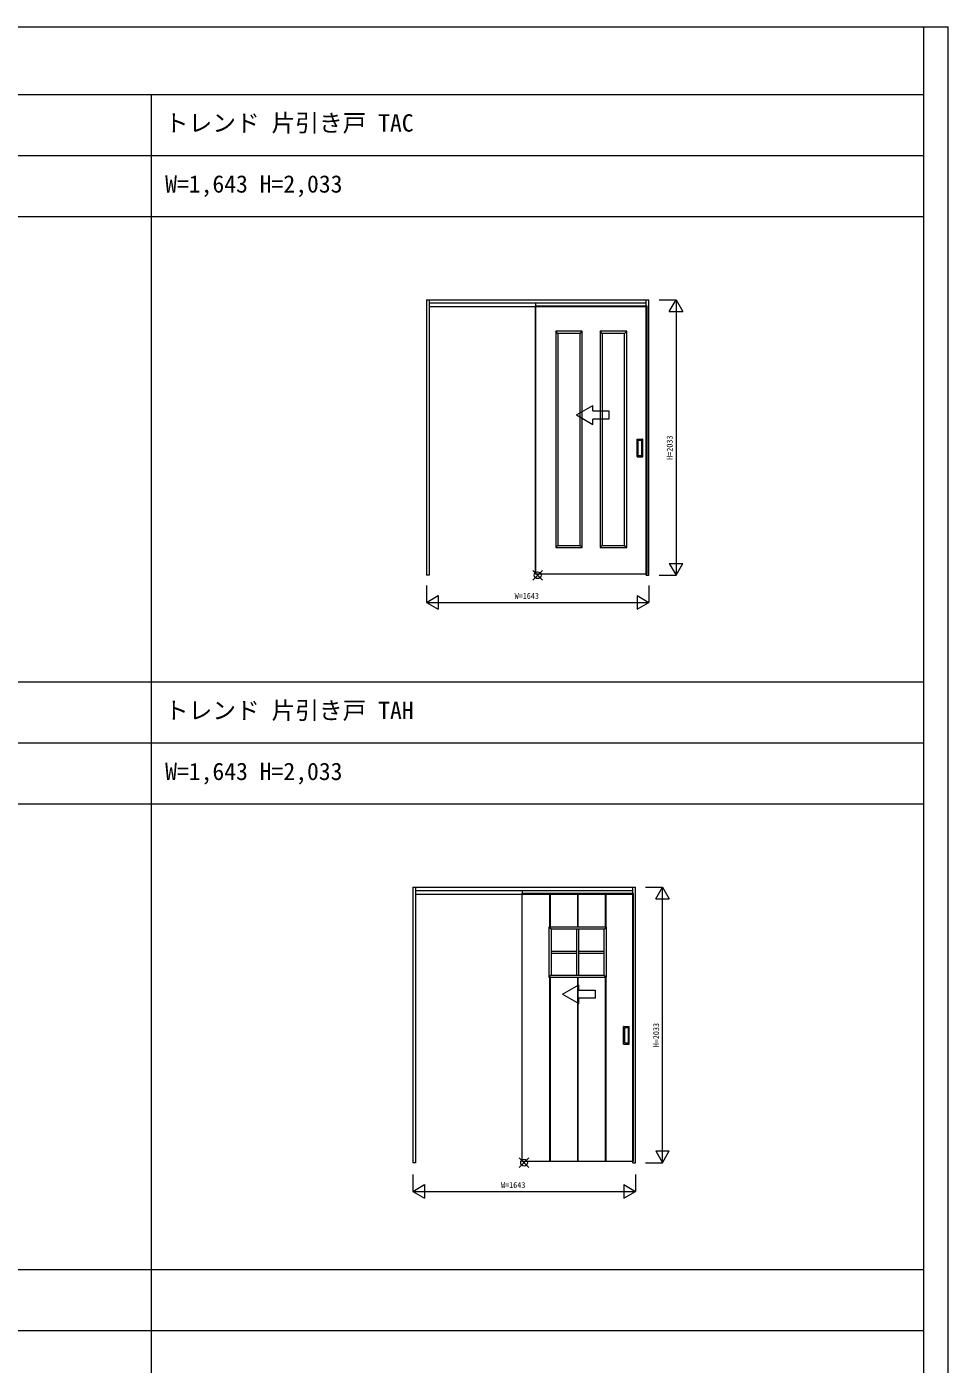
# Model space of a CAD drawing. Units: millimetres, scale not verified. Extents: x -14341 to 14341, y -10000 to 10000.
# Drawn here: x 7538 to 14341, y 130 to 10000 of the extents above; entities that cross this region are included whole.
import ezdxf
from ezdxf.enums import TextEntityAlignment as Align

# ---------------------------------------------------------------- set-up
doc = ezdxf.new("R2010")
doc.units = ezdxf.units.MM
doc.header["$LTSCALE"] = 50
doc.layers.add('0-0_0', color=7, linetype='Continuous')
for name, color, linetype, lineweight in [('0-1_YKK_F1', 7, 'Continuous', 18), ('0-2_YKK_A1', 4, 'Continuous', 18), ('0-3_YKK_N1', 2, 'Continuous', 18), ('0-6_YKK_IN', 1, 'Continuous', 18)]:
    doc.layers.add(name, color=color, linetype=linetype, lineweight=lineweight)
doc.styles.add('ＭＳ ゴシック', font='')
doc.styles.get('ＭＳ ゴシック').set_extended_font_data('MS Gothic')

msp = doc.modelspace()

# ---------------------------------------------------------------- linework, layer by layer
at = {"layer": '0-1_YKK_F1'}
for p, q in [((-14340.51, 10000), (14340.51, 10000)), ((14159.49, -10000), (14159.49, 10000)), ((14340.51, -10000), (14340.51, 10000)), ((-14340.51, 9500), (14159.49, 9500)), ((8459.49, -10000), (8459.49, 9500)), ((-14340.51, 9050), (14159.49, 9050)), ((-14340.51, 8600), (14159.49, 8600)), ((-14340.51, 5165), (14159.49, 5165)), ((-14340.51, 4715), (14159.49, 4715)), ((-14340.51, 4265), (14159.49, 4265)), ((-14340.51, 830), (14159.49, 830)), ((-14340.51, 380), (14159.49, 380))]:
    msp.add_line(p, q, dxfattribs=at)
at = {"layer": '0-2_YKK_A1'}
for p, q in [((10487.99, 7985.5), (12130.99, 7985.5)), ((10487.99, 7985.5), (10487.99, 5952.5)), ((10507.99, 7961.5), (12110.99, 7961.5)), ((10507.99, 7934.5), (12110.99, 7934.5)), ((11294.49, 7961.5), (11294.49, 7941.5)), ((11294.49, 5961.5), (11294.49, 7941.5)), ((11294.49, 7935.5), (11294.49, 5961.5)), ((12110.99, 5952.5), (12110.99, 7985.5)), ((11442.39, 7753), (11442.39, 6157)), ((11638.79, 7753), (11442.39, 7753)), ((11458.39, 7737), (11442.39, 7753)), ((11458.39, 7737), (11458.39, 6173)), ((11622.79, 7737), (11458.39, 7737)), ((11622.79, 7737), (11638.79, 7753)), ((11770.19, 7753), (11770.19, 6157)), ((11966.59, 7753), (11770.19, 7753)), ((11786.19, 7737), (11770.19, 7753)), ((11786.19, 7737), (11786.19, 6173)), ((11950.59, 7737), (11786.19, 7737)), ((11950.59, 7737), (11966.59, 7753)), ((11595.51, 7135.22), (11715.51, 7204.5)), ((11595.51, 7135.22), (11715.51, 7065.94)), ((11715.51, 7165.22), (11715.51, 7204.5)), ((11715.51, 7065.94), (11715.51, 7105.22)), ((12043.49, 6827.5), (12043.49, 6955.5)), ((12044.49, 6956.5), (12084.49, 6956.5)), ((12049.49, 6945.5), (12049.49, 6837.5)), ((12078.49, 6946.5), (12050.49, 6946.5)), ((12079.49, 6837.5), (12079.49, 6945.5)), ((12085.49, 6827.5), (12085.49, 6955.5)), ((12044.49, 6826.5), (12084.49, 6826.5)), ((12050.49, 6836.5), (12078.49, 6836.5)), ((11458.39, 6173), (11442.39, 6157)), ((11622.79, 6173), (11638.79, 6157)), ((11786.19, 6173), (11770.19, 6157)), ((11950.59, 6173), (11966.59, 6157)), ((12114.49, 5961.5), (11294.49, 5961.5)), ((10387.99, 3650.5), (12030.99, 3650.5)), ((10387.99, 3650.5), (10387.99, 1617.5)), ((10407.99, 3626.5), (12010.99, 3626.5)), ((10407.99, 3599.5), (12010.99, 3599.5)), ((11194.49, 3626.5), (11194.49, 3606.5)), ((11194.49, 1626.5), (11194.49, 3606.5)), ((11397.49, 3606.5), (11397.49, 3356.5)), ((11401.49, 3606.5), (11401.49, 3356.5)), ((11602.49, 3606.5), (11602.49, 3356.5)), ((11606.49, 3606.5), (11606.49, 3356.5)), ((11807.49, 3606.5), (11807.49, 3356.5)), ((11811.49, 3606.5), (11811.49, 3356.5)), ((12010.99, 1617.5), (12010.99, 3650.5)), ((11408.49, 3340.5), (11392.49, 3356.5)), ((11800.49, 3340.5), (11816.49, 3356.5)), ((11596.99, 3340.5), (11596.99, 3001.5)), ((11611.99, 3340.5), (11611.99, 3001.5)), ((11408.49, 3178.5), (11596.99, 3178.5)), ((11408.49, 3163.5), (11596.99, 3163.5)), ((11611.99, 3178.5), (11800.49, 3178.5)), ((11611.99, 3163.5), (11800.49, 3163.5)), ((11408.49, 3001.5), (11392.49, 2985.5)), ((11397.49, 2985.5), (11397.49, 1626.5)), ((11401.49, 2985.5), (11401.49, 1626.5)), ((11602.49, 2985.5), (11602.49, 1626.5)), ((11606.49, 2985.5), (11606.49, 1626.5)), ((11800.49, 3001.5), (11816.49, 2985.5)), ((11807.49, 2985.5), (11807.49, 1626.5)), ((11811.49, 2985.5), (11811.49, 1626.5)), ((11493.99, 2860.91), (11613.99, 2930.19)), ((11613.99, 2890.91), (11613.99, 2930.19)), ((11493.99, 2860.91), (11613.99, 2791.63)), ((11613.99, 2791.63), (11613.99, 2830.91)), ((11943.49, 2492.5), (11943.49, 2620.5)), ((11944.49, 2621.5), (11984.49, 2621.5)), ((11949.49, 2610.5), (11949.49, 2502.5)), ((11978.49, 2611.5), (11950.49, 2611.5)), ((11979.49, 2502.5), (11979.49, 2610.5)), ((11985.49, 2492.5), (11985.49, 2620.5)), ((11944.49, 2491.5), (11984.49, 2491.5)), ((11950.49, 2501.5), (11978.49, 2501.5)), ((12014.49, 1626.5), (11194.49, 1626.5))]:
    msp.add_line(p, q, dxfattribs=at)
for points in [[(10507.99, 7985.5), (10507.99, 5952.5), (10487.99, 5952.5)], [(11294.49, 7941.5), (12114.49, 7941.5), (12114.49, 5961.5)], [(12110.99, 5952.5), (12130.99, 5952.5), (12130.99, 7985.5)], [(11442.39, 6157), (11638.79, 6157), (11638.79, 7753)], [(11458.39, 6173), (11622.79, 6173), (11622.79, 7737)], [(11770.19, 6157), (11966.59, 6157), (11966.59, 7753)], [(11786.19, 6173), (11950.59, 6173), (11950.59, 7737)], [(11715.51, 7165.22), (11835.51, 7165.22), (11835.51, 7105.22), (11715.51, 7105.22)], [(10407.99, 3650.5), (10407.99, 1617.5), (10387.99, 1617.5)], [(11194.49, 3606.5), (12014.49, 3606.5), (12014.49, 1626.5)], [(12010.99, 1617.5), (12030.99, 1617.5), (12030.99, 3650.5)], [(11613.99, 2890.91), (11734.99, 2890.91), (11734.99, 2830.91), (11613.99, 2830.91)]]:
    msp.add_lwpolyline(points, dxfattribs=at)
for points in [[(11392.49, 3356.5), (11392.49, 2985.5), (11816.49, 2985.5), (11816.49, 3356.5)], [(11408.49, 3340.5), (11408.49, 3001.5), (11800.49, 3001.5), (11800.49, 3340.5)]]:
    msp.add_lwpolyline(points, close=True, dxfattribs=at)
for centre, start, end in [((12044.49, 6955.5), 90, 180), ((12050.49, 6945.5), 90, 180), ((12078.49, 6945.5), 360, 90), ((12084.49, 6955.5), 0, 90), ((12044.49, 6827.5), 180, 270), ((12050.49, 6837.5), 180, 270), ((12078.49, 6837.5), 270, 360), ((12084.49, 6827.5), 270, 0), ((11944.49, 2620.5), 90, 180), ((11950.49, 2610.5), 90, 180), ((11978.49, 2610.5), 360, 90), ((11984.49, 2620.5), 0, 90), ((11944.49, 2492.5), 180, 270), ((11950.49, 2502.5), 180, 270), ((11978.49, 2502.5), 270, 360), ((11984.49, 2492.5), 270, 0)]:
    msp.add_arc(centre, 1, start, end, dxfattribs=at)
at = {"layer": '0-3_YKK_N1'}
for p, q in [((12205.99, 7985.5), (12330.99, 7985.5)), ((12280.99, 7898.9), (12380.99, 7898.9)), ((12330.99, 7985.5), (12330.99, 5952.5)), ((12280.99, 6039.1), (12380.99, 6039.1)), ((12205.99, 5952.5), (12330.99, 5952.5)), ((12130.99, 5877.5), (12130.99, 5752.5)), ((10487.99, 5752.5), (10574.59, 5802.5)), ((10487.99, 5752.5), (10574.59, 5702.5)), ((10574.59, 5802.5), (10574.59, 5702.5)), ((12044.39, 5802.5), (12130.99, 5752.5)), ((12105.99, 3650.5), (12230.99, 3650.5)), ((12180.99, 3563.9), (12230.99, 3650.5)), ((12180.99, 3563.9), (12280.99, 3563.9)), ((12230.99, 1617.5), (12230.99, 3650.5)), ((12230.99, 3650.5), (12280.99, 3563.9)), ((12180.99, 1704.1), (12230.99, 1617.5)), ((12180.99, 1704.1), (12280.99, 1704.1)), ((12230.99, 1617.5), (12280.99, 1704.1)), ((12105.99, 1617.5), (12230.99, 1617.5)), ((10387.99, 1530.5), (10387.99, 1405.5)), ((12030.99, 1530.5), (12030.99, 1405.5)), ((10387.99, 1405.5), (10474.59, 1455.5)), ((10387.99, 1405.5), (12030.99, 1405.5)), ((10387.99, 1405.5), (10474.59, 1355.5)), ((10474.59, 1455.5), (10474.59, 1355.5)), ((11944.39, 1455.5), (11944.39, 1355.5)), ((11944.39, 1455.5), (12030.99, 1405.5)), ((11944.39, 1355.5), (12030.99, 1405.5))]:
    msp.add_line(p, q, dxfattribs=at)
for points in [[(12280.99, 7898.9), (12330.99, 7985.5), (12380.99, 7898.9)], [(12280.99, 6039.1), (12330.99, 5952.5), (12380.99, 6039.1)], [(10487.99, 5877.5), (10487.99, 5752.5), (12130.99, 5752.5)], [(12044.39, 5802.5), (12044.39, 5702.5), (12130.99, 5752.5)]]:
    msp.add_lwpolyline(points, dxfattribs=at)
at = {"layer": '0-6_YKK_IN'}
for p, q in [((11274.14, 5917.14), (11344.85, 5987.86)), ((11274.14, 5987.86), (11344.85, 5917.14)), ((11174.14, 1582.14), (11244.85, 1652.86)), ((11174.14, 1652.86), (11244.85, 1582.14))]:
    msp.add_line(p, q, dxfattribs=at)
for centre in [(11309.49, 5952.5), (11209.49, 1617.5)]:
    msp.add_circle(centre, 25, dxfattribs=at)

# ---------------------------------------------------------------- texts
at = {"layer": '0-0_0', "style": 'ＭＳ ゴシック'}
for s, p in [('トレンド 片引き戸 TAC', (8557.49, 9187.5)), ('W=1,643 H=2,033', (8559.49, 8737.5)), ('トレンド 片引き戸 TAH', (8557.49, 4852.5)), ('W=1,643 H=2,033', (8559.49, 4402.5))]:
    msp.add_text(s, height=128.3, dxfattribs=at).set_placement(p, align=Align.BOTTOM_LEFT)
at = {"layer": '0-3_YKK_N1', "color": 7, "style": 'ＭＳ ゴシック'}
for p in [(12318.99, 6804), (12218.99, 2469)]:
    msp.add_text('H=2033', height=43.99, rotation=90, dxfattribs=at).set_placement(p, align=Align.BOTTOM_LEFT)
for p in [(11139.49, 5764.5), (11039.49, 1417.5)]:
    msp.add_text('W=1643', height=43.99, dxfattribs=at).set_placement(p, align=Align.BOTTOM_LEFT)

doc.saveas('drawing.dxf')
